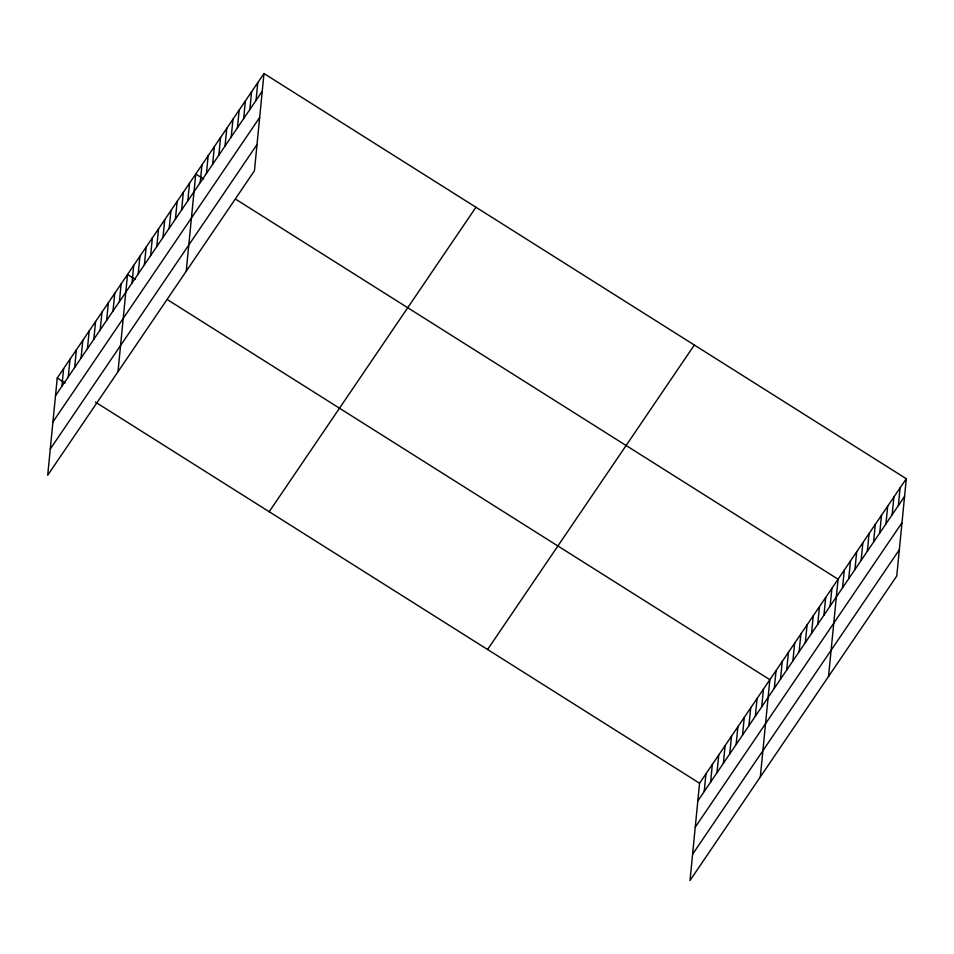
<?xml version="1.0" encoding="UTF-8"?>
<svg xmlns="http://www.w3.org/2000/svg" width="954" height="954" viewBox="0 0 954 954"><rect width="100%" height="100%" fill="white"/><g stroke="black" fill="none" stroke-linecap="round" stroke-linejoin="round"><path stroke-width="1.43" d="M263.984 73.53L57.24 378.011L47.7 475.259L254.444 170.766L263.984 73.53L906.3 478.741L896.76 575.989L690.016 880.47L699.556 783.234L906.3 478.741M61.891 386.322L63.62 368.602M68.283 376.913L70.012 359.193M74.662 367.505L76.403 349.784M81.054 358.084L82.795 340.363M87.446 348.675L89.187 330.955M93.838 339.266L95.579 321.546M100.23 329.857L101.971 312.137M106.621 320.449L108.362 302.716M113.013 311.028L114.742 293.307M119.405 301.619L121.134 283.898M117.998 371.738L127.526 274.49L135.385 279.439M131.998 283.076L133.727 265.355M138.199 273.941L139.928 256.221M144.4 264.807L146.141 247.086M150.601 255.672L152.342 237.951M156.802 246.537L158.543 228.817M163.003 237.403L164.744 219.682M169.204 228.268L170.945 210.548M175.405 219.134L177.146 201.413M181.618 209.999L183.347 192.279M187.819 200.865L189.548 183.144M186.221 271.246L195.749 174.01L203.607 178.958M200.221 182.596L201.962 164.875M206.422 173.461L208.163 155.74M212.623 164.327L214.364 146.606M218.824 155.192L220.565 137.471M225.025 146.057L226.766 128.337M231.226 136.923L232.967 119.202M237.439 127.788L239.168 110.068M243.64 118.654L245.369 100.933M249.841 109.519L251.57 91.799M256.042 100.385L257.783 82.664M704.207 791.534L705.948 773.813M710.599 782.125L712.34 764.404M716.991 772.716L718.732 754.996M723.382 763.307L725.112 745.587M729.774 753.899L731.503 736.178M736.154 744.478L737.895 726.757M742.546 735.069L744.287 717.348M748.938 725.66L750.679 707.94M755.329 716.251L757.071 698.531M761.721 706.831L763.462 689.11M760.314 776.95L769.854 679.701L167.904 299.961M774.314 688.287L776.055 670.567M780.515 679.153L782.256 661.432M786.716 670.018L788.457 652.297M792.917 660.884L794.658 643.163M799.118 651.749L800.859 634.028M805.319 642.614L807.06 624.894M811.532 633.48L813.261 615.759M817.733 624.345L819.462 606.625M823.934 615.211L825.675 597.49M830.135 606.076L831.876 588.356M828.537 676.469L838.077 579.221L236.127 199.481M842.537 587.807L844.278 570.087M848.738 578.673L850.479 560.952M854.939 569.538L856.68 551.817M861.152 560.403L862.881 542.683M867.353 551.269L869.082 533.548M873.554 542.134L875.283 524.414M879.755 533L881.496 515.279M885.956 523.865L887.697 506.145M892.157 514.731L893.898 497.01M898.358 505.596L900.099 487.876M55.499 395.731L262.243 91.25M52.923 421.978L259.667 117.485M50.276 449.012L257.02 144.531M269.195 511.738L475.951 207.245M487.589 649.507L694.333 345.026M697.815 800.955L904.559 496.462M695.239 827.19L901.995 522.709M692.592 854.235L899.336 549.742M57.24 378.011L65.087 382.971M95.364 402.063L699.556 783.234"/></g></svg>
